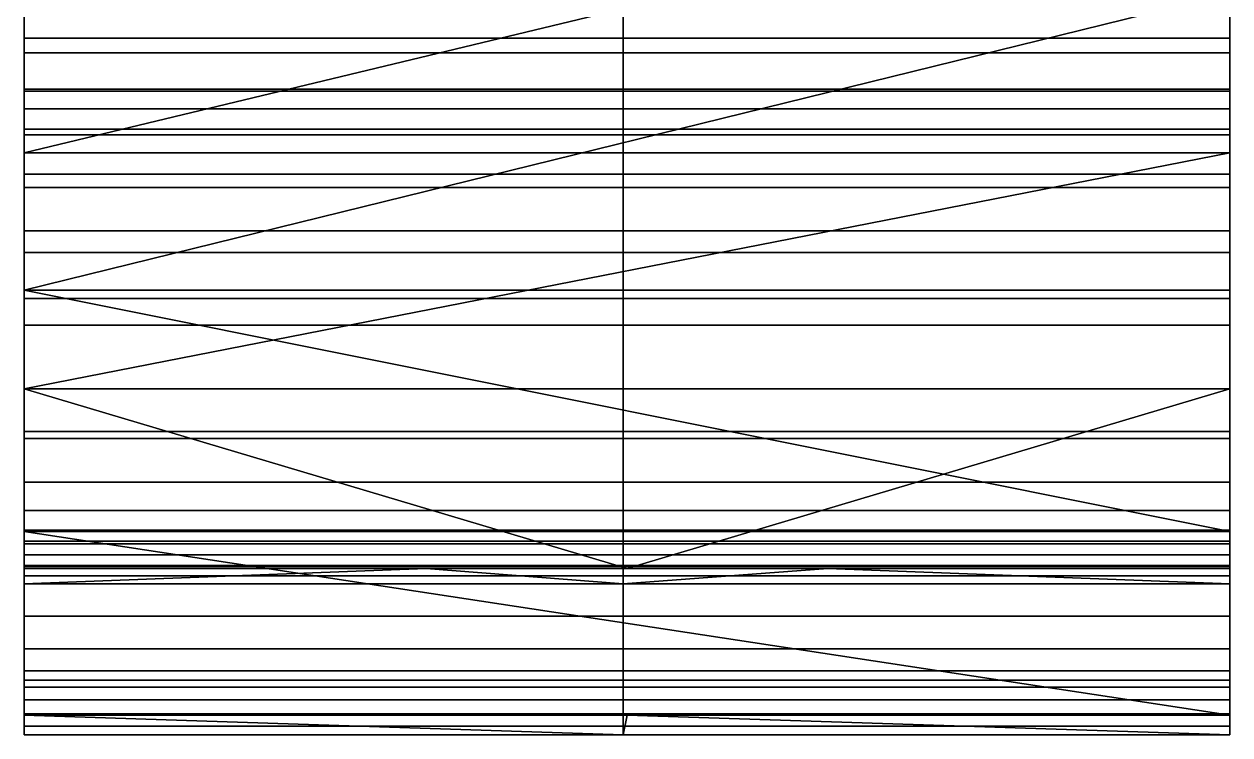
# Model space of a CAD drawing. Extents: x -11.8 to 11.8, y -23.6 to 0.1.
# Drawn here: x -10.04 to 9.96, y -23.57 to -11.78 of the extents above; entities that cross this region are included whole.
import ezdxf

# ---------------------------------------------------------------- set-up
doc = ezdxf.new("R2010")
doc.units = 0
doc.header["$MEASUREMENT"] = 0
doc.layers.add('COURO', color=7, linetype='CONTINUOUS')

msp = doc.modelspace()

# ---------------------------------------------------------------- linework, layer by layer
at = {"layer": 'COURO'}
for points in [[(-10.039, -12.891, -62.654), (-10.039, -9.014, -62.295), (-10.039, -10.979, -65.192)], [(9.961, -9.098, -21.727), (9.961, -13.915, -31.188), (-10.039, -13.915, -31.188)], [(-10.039, -13.915, -31.188), (-10.039, -9.098, -21.727), (9.961, -9.098, -21.727)], [(9.961, -12.891, -62.654), (9.961, -9.014, -62.295), (9.961, -10.979, -65.192)], [(-10.039, -9.84, -23.05), (-10.039, -12.629, -28.439), (-10.039, -11.27, -20.49)], [(9.961, -9.84, -23.05), (9.961, -12.629, -28.439), (9.961, -11.27, -20.49)], [(-10.039, -10.979, -65.192), (-10.039, -15.347, -64.67), (-10.039, -12.891, -62.654)], [(9.961, -10.979, -65.192), (9.961, -15.347, -64.67), (9.961, -12.891, -62.654)], [(-0.101, -11.07, -65.198), (-10.039, -11.07, -65.198), (-10.039, -12.016, -65.218), (-0.101, -12.016, -65.218)], [(9.961, -11.07, -65.198), (-0.101, -11.07, -65.198), (-0.101, -12.016, -65.218), (9.961, -12.016, -65.218)], [(-10.039, -13.845, -25.267), (-10.039, -11.27, -20.49), (-10.039, -12.629, -28.439)], [(-10.039, -16.194, -30.158), (-10.039, -11.27, -20.49), (9.961, -11.27, -20.49)], [(9.961, -11.27, -20.49), (9.961, -16.194, -30.158), (-10.039, -16.194, -30.158)], [(9.961, -13.845, -25.267), (9.961, -11.27, -20.49), (9.961, -12.629, -28.439)], [(-0.101, -11.545, -62.717), (-10.039, -11.545, -62.717), (-10.039, -12.259, -62.708), (-0.101, -12.259, -62.708)], [(9.961, -11.545, -62.717), (-0.101, -11.545, -62.717), (-0.101, -12.259, -62.708), (9.961, -12.259, -62.708)], [(-0.101, -12.016, -65.218), (-10.039, -12.016, -65.218), (-10.039, -12.86, -65.171), (-0.101, -12.86, -65.171)], [(9.961, -12.016, -65.218), (-0.101, -12.016, -65.218), (-0.101, -12.86, -65.171), (9.961, -12.86, -65.171)], [(-0.101, -12.259, -62.708), (-10.039, -12.259, -62.708), (-10.039, -12.891, -62.654), (-0.101, -12.891, -62.654)], [(9.961, -12.259, -62.708), (-0.101, -12.259, -62.708), (-0.101, -12.891, -62.654), (9.961, -12.891, -62.654)], [(-10.039, -12.629, -28.439), (-10.039, -15.128, -33.969), (-10.039, -13.845, -25.267)], [(9.961, -12.629, -28.439), (9.961, -15.128, -33.969), (9.961, -13.845, -25.267)], [(-0.101, -12.86, -65.171), (-10.039, -12.86, -65.171), (-10.039, -13.188, -65.136), (-0.101, -13.188, -65.136)], [(-10.039, -16.574, -61.392), (-10.039, -12.891, -62.654), (-10.039, -15.347, -64.67)], [(-0.101, -12.891, -62.654), (-10.039, -12.891, -62.654), (-10.039, -13.522, -62.556), (-0.101, -13.522, -62.556)], [(9.961, -12.86, -65.171), (-0.101, -12.86, -65.171), (-0.101, -13.188, -65.136), (9.961, -13.188, -65.136)], [(9.961, -12.891, -62.654), (-0.101, -12.891, -62.654), (-0.101, -13.522, -62.556), (9.961, -13.522, -62.556)], [(9.961, -16.574, -61.392), (9.961, -12.891, -62.654), (9.961, -15.347, -64.67)], [(-0.101, -13.188, -65.136), (-10.039, -13.188, -65.136), (-10.039, -13.619, -65.077), (-0.101, -13.619, -65.077)], [(9.961, -13.188, -65.136), (-0.101, -13.188, -65.136), (-0.101, -13.619, -65.077), (9.961, -13.619, -65.077)], [(-0.101, -13.522, -62.556), (-10.039, -13.522, -62.556), (-10.039, -14.272, -62.382), (-0.101, -14.272, -62.382)], [(9.961, -13.522, -62.556), (-0.101, -13.522, -62.556), (-0.101, -14.272, -62.382), (9.961, -14.272, -62.382)], [(-0.101, -13.619, -65.077), (-10.039, -13.619, -65.077), (-10.039, -14.492, -64.906), (-0.101, -14.492, -64.906)], [(9.961, -13.619, -65.077), (-0.101, -13.619, -65.077), (-0.101, -14.492, -64.906), (9.961, -14.492, -64.906)], [(-10.039, -16.194, -30.158), (-10.039, -13.845, -25.267), (-10.039, -15.128, -33.969)], [(9.961, -13.915, -31.188), (9.961, -17.832, -41.056), (-10.039, -17.832, -41.056)], [(-10.039, -17.832, -41.056), (-10.039, -13.915, -31.188), (9.961, -13.915, -31.188)], [(9.961, -16.194, -30.158), (9.961, -13.845, -25.267), (9.961, -15.128, -33.969)], [(-0.101, -14.272, -62.382), (-10.039, -14.272, -62.382), (-10.039, -15.208, -62.067), (-0.101, -15.208, -62.067)], [(9.961, -14.272, -62.382), (-0.101, -14.272, -62.382), (-0.101, -15.208, -62.067), (9.961, -15.208, -62.067)], [(-0.101, -14.492, -64.906), (-10.039, -14.492, -64.906), (-10.039, -15.567, -64.598), (-0.101, -15.567, -64.598)], [(9.961, -14.492, -64.906), (-0.101, -14.492, -64.906), (-0.101, -15.567, -64.598), (9.961, -15.567, -64.598)], [(-10.039, -18.312, -35.154), (-10.039, -16.194, -30.158), (-10.039, -15.128, -33.969)], [(-10.039, -15.128, -33.969), (-10.039, -17.329, -39.624), (-10.039, -18.312, -35.154)], [(9.961, -18.312, -35.154), (9.961, -16.194, -30.158), (9.961, -15.128, -33.969)], [(9.961, -15.128, -33.969), (9.961, -17.329, -39.624), (9.961, -18.312, -35.154)], [(-0.101, -15.208, -62.067), (-10.039, -15.208, -62.067), (-10.039, -16.329, -61.534), (-0.101, -16.329, -61.534)], [(-10.039, -15.347, -64.67), (-10.039, -19.22, -62.582), (-10.039, -16.574, -61.392)], [(9.961, -15.208, -62.067), (-0.101, -15.208, -62.067), (-0.101, -16.329, -61.534), (9.961, -16.329, -61.534)], [(9.961, -15.347, -64.67), (9.961, -19.22, -62.582), (9.961, -16.574, -61.392)], [(-0.101, -15.567, -64.598), (-10.039, -15.567, -64.598), (-10.039, -16.773, -64.114), (-0.101, -16.773, -64.114)], [(9.961, -15.567, -64.598), (-0.101, -15.567, -64.598), (-0.101, -16.773, -64.114), (9.961, -16.773, -64.114)], [(-10.039, -20.196, -40.243), (-10.039, -16.194, -30.158), (9.961, -20.196, -40.243)], [(9.961, -16.194, -30.158), (9.961, -20.196, -40.243), (-10.039, -16.194, -30.158)], [(-0.101, -16.329, -61.534), (-10.039, -16.329, -61.534), (-10.039, -18.54, -59.809), (-0.101, -18.54, -59.809)], [(9.961, -16.329, -61.534), (-0.101, -16.329, -61.534), (-0.101, -18.54, -59.809), (9.961, -18.54, -59.809)], [(-10.039, -19.416, -58.73), (-10.039, -16.574, -61.392), (-10.039, -19.22, -62.582)], [(9.961, -19.416, -58.73), (9.961, -16.574, -61.392), (9.961, -19.22, -62.582)], [(-0.101, -16.773, -64.114), (-10.039, -16.773, -64.114), (-10.039, -18.651, -63.016), (-0.101, -18.651, -63.016)], [(9.961, -16.773, -64.114), (-0.101, -16.773, -64.114), (-0.101, -18.651, -63.016), (9.961, -18.651, -63.016)], [(-10.039, -20.196, -40.243), (-10.039, -18.312, -35.154), (-10.039, -17.329, -39.624)], [(-10.039, -17.329, -39.624), (-10.039, -19.225, -45.388), (-10.039, -20.196, -40.243)], [(9.961, -20.196, -40.243), (9.961, -18.312, -35.154), (9.961, -17.329, -39.624)], [(9.961, -17.329, -39.624), (9.961, -19.225, -45.388), (9.961, -20.196, -40.243)], [(-0.039, -20.812, -51.245), (-10.039, -20.812, -51.245), (-10.039, -17.832, -41.056)], [(-10.039, -17.832, -41.056), (9.961, -17.832, -41.056), (-0.039, -20.812, -51.245)], [(9.961, -17.832, -41.056), (9.961, -20.812, -51.245), (-0.039, -20.812, -51.245)], [(-0.101, -18.54, -59.809), (-10.039, -18.54, -59.809), (-10.039, -19.375, -58.789), (-0.101, -19.375, -58.789)], [(9.961, -18.54, -59.809), (-0.101, -18.54, -59.809), (-0.101, -19.375, -58.789), (9.961, -19.375, -58.789)], [(-0.101, -18.651, -63.016), (-10.039, -18.651, -63.016), (-10.039, -20.777, -61.058), (-0.101, -20.777, -61.058)], [(9.961, -18.651, -63.016), (-0.101, -18.651, -63.016), (-0.101, -20.777, -61.058), (9.961, -20.777, -61.058)], [(-10.039, -19.22, -62.582), (-10.039, -22.057, -59.219), (-10.039, -19.416, -58.73)], [(-10.039, -21.84, -45.414), (-10.039, -20.196, -40.243), (-10.039, -19.225, -45.388)], [(-10.039, -19.225, -45.388), (-10.039, -20.812, -51.245), (-10.039, -21.84, -45.414)], [(-0.101, -19.375, -58.789), (-10.039, -19.375, -58.789), (-10.039, -19.85, -58.042), (-0.101, -19.85, -58.042)], [(9.961, -19.375, -58.789), (-0.101, -19.375, -58.789), (-0.101, -19.85, -58.042), (9.961, -19.85, -58.042)], [(9.961, -19.22, -62.582), (9.961, -22.057, -59.219), (9.961, -19.416, -58.73)], [(9.961, -21.84, -45.414), (9.961, -20.196, -40.243), (9.961, -19.225, -45.388)], [(9.961, -19.225, -45.388), (9.961, -20.812, -51.245), (9.961, -21.84, -45.414)], [(-10.039, -20.917, -55.137), (-10.039, -19.416, -58.73), (-10.039, -22.057, -59.219)], [(9.961, -20.917, -55.137), (9.961, -19.416, -58.73), (9.961, -22.057, -59.219)], [(-0.101, -19.85, -58.042), (-10.039, -19.85, -58.042), (-10.039, -20.171, -57.429), (-0.101, -20.171, -57.429)], [(9.961, -19.85, -58.042), (-0.101, -19.85, -58.042), (-0.101, -20.171, -57.429), (9.961, -20.171, -57.429)], [(-0.101, -20.171, -57.429), (-10.039, -20.171, -57.429), (-10.039, -20.357, -57.013), (-0.101, -20.357, -57.013)], [(9.961, -23.242, -50.656), (-10.039, -23.242, -50.656), (-10.039, -20.196, -40.243)], [(9.961, -20.196, -40.243), (9.961, -23.242, -50.656), (-10.039, -20.196, -40.243)], [(9.961, -20.171, -57.429), (-0.101, -20.171, -57.429), (-0.101, -20.357, -57.013), (9.961, -20.357, -57.013)], [(-0.101, -20.357, -57.013), (-10.039, -20.357, -57.013), (-10.039, -20.401, -56.905), (-0.101, -20.401, -56.905)], [(9.961, -20.357, -57.013), (-0.101, -20.357, -57.013), (-0.101, -20.401, -56.905), (9.961, -20.401, -56.905)], [(-0.101, -20.401, -56.905), (-10.039, -20.401, -56.905), (-10.039, -20.585, -56.408), (-0.101, -20.585, -56.408)], [(-0.101, -20.585, -56.408), (-10.039, -20.585, -56.408), (-10.039, -20.761, -55.827), (-0.101, -20.761, -55.827)], [(9.961, -20.401, -56.905), (-0.101, -20.401, -56.905), (-0.101, -20.585, -56.408), (9.961, -20.585, -56.408)], [(9.961, -20.585, -56.408), (-0.101, -20.585, -56.408), (-0.101, -20.761, -55.827), (9.961, -20.761, -55.827)], [(-0.101, -20.761, -55.827), (-10.039, -20.761, -55.827), (-10.039, -20.931, -55.057), (-0.101, -20.931, -55.057)], [(-0.101, -20.777, -61.058), (-10.039, -20.777, -61.058), (-10.039, -21.601, -59.962), (-0.101, -21.601, -59.962)], [(9.961, -20.761, -55.827), (-0.101, -20.761, -55.827), (-0.101, -20.931, -55.057), (9.961, -20.931, -55.057)], [(9.961, -20.777, -61.058), (-0.101, -20.777, -61.058), (-0.101, -21.601, -59.962), (9.961, -21.601, -59.962)], [(-10.039, -23.242, -50.656), (-10.039, -21.84, -45.414), (-10.039, -20.812, -51.245)], [(-10.039, -20.812, -51.245), (-10.039, -20.917, -55.137), (-10.039, -23.242, -50.656)], [(-10.039, -20.812, -51.245), (-3.372, -20.812, -51.245), (-10.039, -21.063, -53.9)], [(-0.101, -21.063, -53.9), (-10.039, -21.063, -53.9), (-3.372, -20.812, -51.245)], [(-10.039, -22.057, -59.219), (-10.039, -23.463, -55.05), (-10.039, -20.917, -55.137)], [(-10.039, -23.463, -55.05), (-10.039, -23.242, -50.656), (-10.039, -20.917, -55.137)], [(-0.101, -20.931, -55.057), (-10.039, -20.931, -55.057), (-10.039, -21.063, -53.9), (-0.101, -21.063, -53.9)], [(-3.372, -20.812, -51.245), (3.294, -20.812, -51.245), (-0.101, -21.063, -53.9)], [(9.961, -21.063, -53.9), (-0.101, -21.063, -53.9), (3.294, -20.812, -51.245)], [(9.961, -20.931, -55.057), (-0.101, -20.931, -55.057), (-0.101, -21.063, -53.9), (9.961, -21.063, -53.9)], [(3.294, -20.812, -51.245), (9.961, -20.812, -51.245), (9.961, -21.063, -53.9)], [(9.961, -23.242, -50.656), (9.961, -21.84, -45.414), (9.961, -20.812, -51.245)], [(9.961, -20.812, -51.245), (9.961, -20.917, -55.137), (9.961, -23.242, -50.656)], [(9.961, -22.057, -59.219), (9.961, -23.463, -55.05), (9.961, -20.917, -55.137)], [(9.961, -23.463, -55.05), (9.961, -23.242, -50.656), (9.961, -20.917, -55.137)], [(-0.101, -21.601, -59.962), (-10.039, -21.601, -59.962), (-10.039, -22.142, -59.065), (-0.101, -22.142, -59.065)], [(9.961, -21.601, -59.962), (-0.101, -21.601, -59.962), (-0.101, -22.142, -59.065), (9.961, -22.142, -59.065)], [(-0.101, -22.142, -59.065), (-10.039, -22.142, -59.065), (-10.039, -22.507, -58.335), (-0.101, -22.507, -58.335)], [(9.961, -22.142, -59.065), (-0.101, -22.142, -59.065), (-0.101, -22.507, -58.335), (9.961, -22.507, -58.335)], [(-0.101, -22.507, -58.335), (-10.039, -22.507, -58.335), (-10.039, -22.664, -57.977), (-0.101, -22.664, -57.977)], [(9.961, -22.507, -58.335), (-0.101, -22.507, -58.335), (-0.101, -22.664, -57.977), (9.961, -22.664, -57.977)], [(-0.101, -22.664, -57.977), (-10.039, -22.664, -57.977), (-10.039, -22.778, -57.693), (-0.101, -22.778, -57.693)], [(-0.101, -22.778, -57.693), (-10.039, -22.778, -57.693), (-10.039, -22.988, -57.105), (-0.101, -22.988, -57.105)], [(9.961, -22.664, -57.977), (-0.101, -22.664, -57.977), (-0.101, -22.778, -57.693), (9.961, -22.778, -57.693)], [(9.961, -22.778, -57.693), (-0.101, -22.778, -57.693), (-0.101, -22.988, -57.105), (9.961, -22.988, -57.105)], [(-0.101, -22.988, -57.105), (-10.039, -22.988, -57.105), (-10.039, -23.221, -56.298), (-0.101, -23.221, -56.298)], [(9.961, -22.988, -57.105), (-0.101, -22.988, -57.105), (-0.101, -23.221, -56.298), (9.961, -23.221, -56.298)], [(-0.101, -23.221, -56.298), (-10.039, -23.221, -56.298), (-10.039, -23.424, -55.309), (-0.101, -23.424, -55.309)], [(-10.039, -23.242, -50.656), (-0.039, -23.242, -50.656), (-0.101, -23.569, -53.784)], [(-10.039, -23.569, -53.784), (-10.039, -23.242, -50.656), (-0.101, -23.569, -53.784)], [(9.961, -23.221, -56.298), (-0.101, -23.221, -56.298), (-0.101, -23.424, -55.309), (9.961, -23.424, -55.309)], [(9.961, -23.569, -53.784), (-0.101, -23.569, -53.784), (-0.039, -23.242, -50.656)], [(-0.039, -23.242, -50.656), (9.961, -23.242, -50.656), (9.961, -23.569, -53.784)], [(-0.101, -23.424, -55.309), (-10.039, -23.424, -55.309), (-10.039, -23.569, -53.784), (-0.101, -23.569, -53.784)], [(9.961, -23.424, -55.309), (-0.101, -23.424, -55.309), (-0.101, -23.569, -53.784), (9.961, -23.569, -53.784)]]:
    msp.add_3dface(points, dxfattribs=at)

doc.saveas('drawing.dxf')
